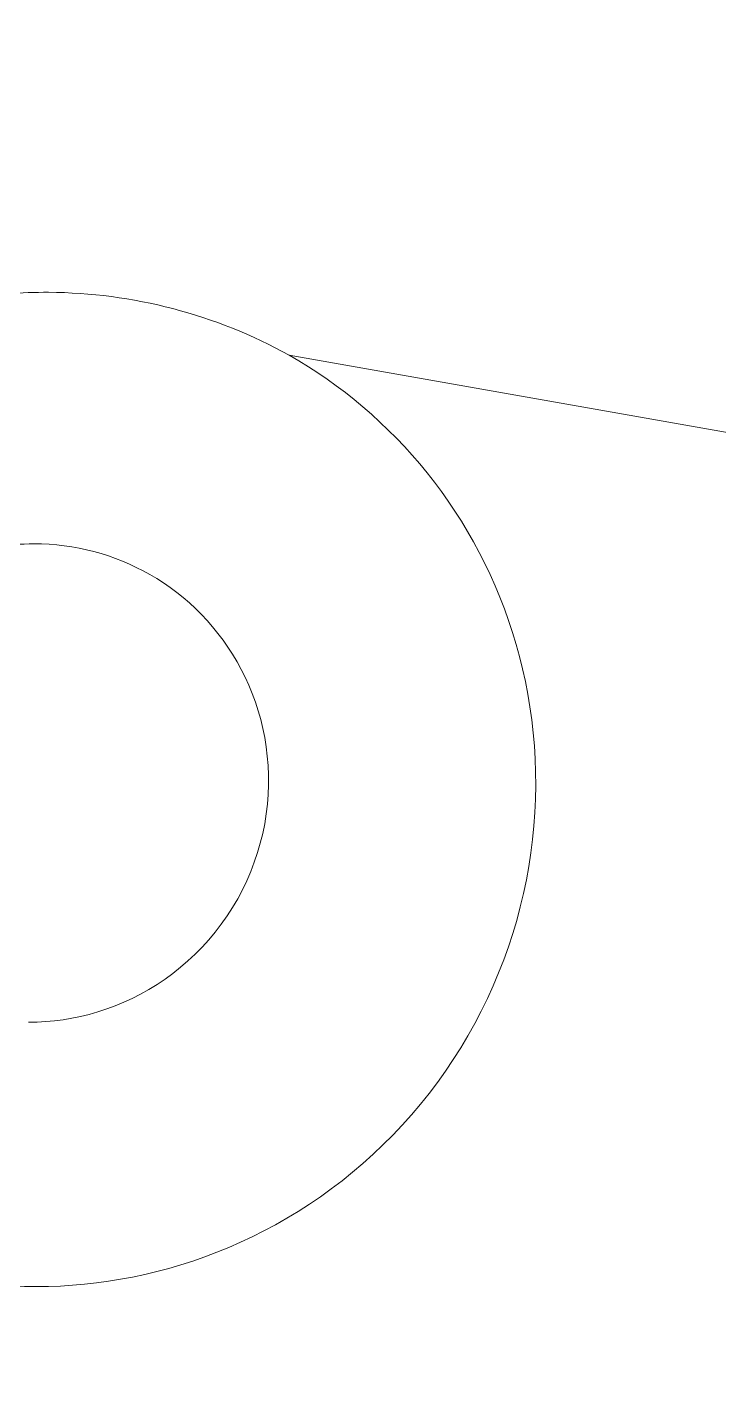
# Model space of a CAD drawing. Header units: inches. Extents: x 542787 to 543192, y 9574025 to 9574373.
# Drawn here: x 542829.97092 to 542829.98129, y 9574192.45072 to 9574192.47122 of the extents above; entities that cross this region are included whole.
import ezdxf

# ---------------------------------------------------------------- set-up
doc = ezdxf.new("R2010")
doc.units = ezdxf.units.IN
doc.header["$MEASUREMENT"] = 0
doc.layers.add('I-ARQ', color=8, linetype='Continuous')
doc.layers.add('I-ESGOTO', color=6, linetype='Continuous')

# ---------------------------------------------------------------- blocks, each defined once
blk = doc.blocks.new('*U158')
at = {"color": 2}
blk.add_wipeout([(0.020128, 0.020128), (1.455773, -1.415517), (1.415517, -1.455773), (-0.020128, -0.020128)], dxfattribs=at)

msp = doc.modelspace()

# ---------------------------------------------------------------- linework, layer by layer
at = {"layer": 'I-ARQ', "lineweight": 5}
for points, knots in [([(542829.992632, 9574192.463706), (542829.989075, 9574192.441945), (542829.969409, 9574192.426558), (542829.947431, 9574192.428342), (542829.947431, 9574192.428342), (542829.925453, 9574192.430126), (542829.908526, 9574192.448483), (542829.908526, 9574192.470534)], [0, 0, 0, 0, 0.5, 0.5, 0.5, 0.5, 1, 1, 1, 1]), ([(542829.991886, 9574192.463299), (542829.988135, 9574192.442024), (542829.968745, 9574192.427146), (542829.947225, 9574192.429029), (542829.947225, 9574192.429029), (542829.925704, 9574192.430912), (542829.909193, 9574192.44893), (542829.909193, 9574192.470534)], [0, 0, 0, 0, 0.5, 0.5, 0.5, 0.5, 1, 1, 1, 1]), ([(542829.988874, 9574192.46383), (542829.985397, 9574192.444118), (542829.967432, 9574192.430332), (542829.947491, 9574192.432077), (542829.947491, 9574192.432077), (542829.927552, 9574192.433821), (542829.912252, 9574192.450517), (542829.912252, 9574192.470534)], [0, 0, 0, 0, 0.5, 0.5, 0.5, 0.5, 1, 1, 1, 1]), ([(542829.970017, 9574192.467155), (542829.970017, 9574192.467155), (542829.969848, 9574192.467125), (542829.969848, 9574192.467125), (542829.969848, 9574192.467125), (542829.969848, 9574192.467125), (542829.96968, 9574192.46709), (542829.96968, 9574192.46709), (542829.96968, 9574192.46709), (542829.96968, 9574192.46709), (542829.969513, 9574192.467051), (542829.969513, 9574192.467051), (542829.969513, 9574192.467051), (542829.969513, 9574192.467051), (542829.969347, 9574192.46701), (542829.969347, 9574192.46701), (542829.969347, 9574192.46701), (542829.969347, 9574192.46701), (542829.969182, 9574192.466964), (542829.969182, 9574192.466964), (542829.969182, 9574192.466964), (542829.969182, 9574192.466964), (542829.969019, 9574192.466915), (542829.969019, 9574192.466915), (542829.969019, 9574192.466915), (542829.969019, 9574192.466915), (542829.968857, 9574192.466861), (542829.968857, 9574192.466861), (542829.968857, 9574192.466861), (542829.968857, 9574192.466861), (542829.968697, 9574192.466804), (542829.968697, 9574192.466804), (542829.968697, 9574192.466804), (542829.968697, 9574192.466804), (542829.968538, 9574192.466744), (542829.968538, 9574192.466744), (542829.968538, 9574192.466744), (542829.968538, 9574192.466744), (542829.968381, 9574192.466681), (542829.968381, 9574192.466681), (542829.968381, 9574192.466681), (542829.968381, 9574192.466681), (542829.968226, 9574192.466614), (542829.968226, 9574192.466614), (542829.968226, 9574192.466614), (542829.968226, 9574192.466614), (542829.968074, 9574192.466543), (542829.968074, 9574192.466543), (542829.968074, 9574192.466543), (542829.968074, 9574192.466543), (542829.967924, 9574192.466471), (542829.967924, 9574192.466471), (542829.967924, 9574192.466471), (542829.967924, 9574192.466471), (542829.967776, 9574192.466394), (542829.967776, 9574192.466394), (542829.967776, 9574192.466394), (542829.967776, 9574192.466394), (542829.96763, 9574192.466315), (542829.96763, 9574192.466315), (542829.96763, 9574192.466315), (542829.96763, 9574192.466315), (542829.967486, 9574192.466232), (542829.967486, 9574192.466232), (542829.967486, 9574192.466232), (542829.967486, 9574192.466232), (542829.967345, 9574192.466148), (542829.967345, 9574192.466148), (542829.967345, 9574192.466148), (542829.967345, 9574192.466148), (542829.967207, 9574192.46606), (542829.967207, 9574192.46606), (542829.967207, 9574192.46606), (542829.967207, 9574192.46606), (542829.967071, 9574192.46597), (542829.967071, 9574192.46597), (542829.967071, 9574192.46597), (542829.967071, 9574192.46597), (542829.966938, 9574192.465877), (542829.966938, 9574192.465877), (542829.966938, 9574192.465877), (542829.966938, 9574192.465877), (542829.966809, 9574192.465783), (542829.966809, 9574192.465783), (542829.966809, 9574192.465783), (542829.966809, 9574192.465783), (542829.966681, 9574192.465686), (542829.966681, 9574192.465686), (542829.966681, 9574192.465686), (542829.966681, 9574192.465686), (542829.966556, 9574192.465587), (542829.966556, 9574192.465587), (542829.966556, 9574192.465587), (542829.966556, 9574192.465587), (542829.966434, 9574192.465486), (542829.966434, 9574192.465486), (542829.966434, 9574192.465486), (542829.966434, 9574192.465486), (542829.966199, 9574192.465278), (542829.966199, 9574192.465278), (542829.966199, 9574192.465278), (542829.966199, 9574192.465278), (542829.965975, 9574192.465062), (542829.965975, 9574192.465062), (542829.965975, 9574192.465062), (542829.965975, 9574192.465062), (542829.965761, 9574192.46484), (542829.965761, 9574192.46484), (542829.965761, 9574192.46484), (542829.965761, 9574192.46484), (542829.96556, 9574192.464612), (542829.96556, 9574192.464612), (542829.96556, 9574192.464612), (542829.96556, 9574192.464612), (542829.965369, 9574192.464377), (542829.965369, 9574192.464377), (542829.965369, 9574192.464377), (542829.965369, 9574192.464377), (542829.965188, 9574192.464138), (542829.965188, 9574192.464138), (542829.965188, 9574192.464138), (542829.965188, 9574192.464138), (542829.965018, 9574192.463892), (542829.965018, 9574192.463892), (542829.965018, 9574192.463892), (542829.965018, 9574192.463892), (542829.964859, 9574192.463641), (542829.964859, 9574192.463641), (542829.964859, 9574192.463641), (542829.964859, 9574192.463641), (542829.96471, 9574192.463385), (542829.96471, 9574192.463385), (542829.96471, 9574192.463385), (542829.96471, 9574192.463385), (542829.964572, 9574192.463123), (542829.964572, 9574192.463123), (542829.964572, 9574192.463123), (542829.964572, 9574192.463123), (542829.964443, 9574192.462856), (542829.964443, 9574192.462856), (542829.964443, 9574192.462856), (542829.964443, 9574192.462856), (542829.964325, 9574192.462584), (542829.964325, 9574192.462584), (542829.964325, 9574192.462584), (542829.964325, 9574192.462584), (542829.964217, 9574192.462306), (542829.964217, 9574192.462306), (542829.964217, 9574192.462306), (542829.964217, 9574192.462306), (542829.964119, 9574192.462022), (542829.964119, 9574192.462022), (542829.964119, 9574192.462022), (542829.964119, 9574192.462022), (542829.964032, 9574192.461733), (542829.964032, 9574192.461733), (542829.964032, 9574192.461733), (542829.964032, 9574192.461733), (542829.963956, 9574192.461438), (542829.963956, 9574192.461438), (542829.963956, 9574192.461438), (542829.963956, 9574192.461438), (542829.963892, 9574192.461138), (542829.963892, 9574192.461138), (542829.963892, 9574192.461138), (542829.963892, 9574192.461138), (542829.963839, 9574192.460832), (542829.963839, 9574192.460832), (542829.963839, 9574192.460832), (542829.963839, 9574192.460832), (542829.963799, 9574192.46052), (542829.963799, 9574192.46052), (542829.963799, 9574192.46052), (542829.963799, 9574192.46052), (542829.963784, 9574192.460362), (542829.963784, 9574192.460362), (542829.963784, 9574192.460362), (542829.963784, 9574192.460362), (542829.963772, 9574192.460204), (542829.963772, 9574192.460204), (542829.963772, 9574192.460204), (542829.963772, 9574192.460204), (542829.963763, 9574192.460044), (542829.963763, 9574192.460044), (542829.963763, 9574192.460044), (542829.963763, 9574192.460044), (542829.963758, 9574192.459883), (542829.963758, 9574192.459883), (542829.963758, 9574192.459883), (542829.963758, 9574192.459883), (542829.963756, 9574192.459721), (542829.963756, 9574192.459721), (542829.963756, 9574192.459721), (542829.963756, 9574192.459721), (542829.963757, 9574192.459558), (542829.963757, 9574192.459558), (542829.963757, 9574192.459558), (542829.963757, 9574192.459558), (542829.963763, 9574192.459395), (542829.963763, 9574192.459395), (542829.963763, 9574192.459395), (542829.963763, 9574192.459395), (542829.96377, 9574192.459231), (542829.96377, 9574192.459231), (542829.96377, 9574192.459231), (542829.96377, 9574192.459231), (542829.963784, 9574192.459067), (542829.963784, 9574192.459067), (542829.963784, 9574192.459067), (542829.963784, 9574192.459067), (542829.963799, 9574192.458902), (542829.963799, 9574192.458902), (542829.963799, 9574192.458902), (542829.963799, 9574192.458902), (542829.963819, 9574192.458736), (542829.963819, 9574192.458736), (542829.963819, 9574192.458736), (542829.963819, 9574192.458736), (542829.963843, 9574192.45857), (542829.963843, 9574192.45857), (542829.963843, 9574192.45857), (542829.963843, 9574192.45857), (542829.963871, 9574192.458404), (542829.963871, 9574192.458404), (542829.963871, 9574192.458404), (542829.963871, 9574192.458404), (542829.963902, 9574192.458239), (542829.963902, 9574192.458239), (542829.963902, 9574192.458239), (542829.963902, 9574192.458239), (542829.963936, 9574192.458073), (542829.963936, 9574192.458073), (542829.963936, 9574192.458073), (542829.963936, 9574192.458073), (542829.963975, 9574192.457908), (542829.963975, 9574192.457908), (542829.963975, 9574192.457908), (542829.963975, 9574192.457908), (542829.964019, 9574192.457743), (542829.964019, 9574192.457743), (542829.964019, 9574192.457743), (542829.964019, 9574192.457743), (542829.964065, 9574192.45758), (542829.964065, 9574192.45758), (542829.964065, 9574192.45758), (542829.964065, 9574192.45758), (542829.964115, 9574192.457416), (542829.964115, 9574192.457416), (542829.964115, 9574192.457416), (542829.964115, 9574192.457416), (542829.96417, 9574192.457255), (542829.96417, 9574192.457255), (542829.96417, 9574192.457255), (542829.96417, 9574192.457255), (542829.964228, 9574192.457093), (542829.964228, 9574192.457093), (542829.964228, 9574192.457093), (542829.964228, 9574192.457093), (542829.96429, 9574192.456933), (542829.96429, 9574192.456933), (542829.96429, 9574192.456933), (542829.96429, 9574192.456933), (542829.964356, 9574192.456775), (542829.964356, 9574192.456775), (542829.964356, 9574192.456775), (542829.964356, 9574192.456775), (542829.964425, 9574192.456618), (542829.964425, 9574192.456618), (542829.964425, 9574192.456618), (542829.964425, 9574192.456618), (542829.964498, 9574192.456462), (542829.964498, 9574192.456462), (542829.964498, 9574192.456462), (542829.964498, 9574192.456462), (542829.964574, 9574192.456309), (542829.964574, 9574192.456309), (542829.964574, 9574192.456309), (542829.964574, 9574192.456309), (542829.964655, 9574192.456158), (542829.964655, 9574192.456158), (542829.964655, 9574192.456158), (542829.964655, 9574192.456158), (542829.964739, 9574192.456007), (542829.964739, 9574192.456007), (542829.964739, 9574192.456007), (542829.964739, 9574192.456007), (542829.964826, 9574192.455859), (542829.964826, 9574192.455859), (542829.964826, 9574192.455859), (542829.964826, 9574192.455859), (542829.964917, 9574192.455713), (542829.964917, 9574192.455713), (542829.964917, 9574192.455713), (542829.964917, 9574192.455713), (542829.96501, 9574192.45557), (542829.96501, 9574192.45557), (542829.96501, 9574192.45557), (542829.96501, 9574192.45557), (542829.965107, 9574192.455429), (542829.965107, 9574192.455429), (542829.965107, 9574192.455429), (542829.965107, 9574192.455429), (542829.965208, 9574192.455289), (542829.965208, 9574192.455289), (542829.965208, 9574192.455289), (542829.965208, 9574192.455289), (542829.965312, 9574192.455154), (542829.965312, 9574192.455154), (542829.965312, 9574192.455154), (542829.965312, 9574192.455154), (542829.965419, 9574192.455019), (542829.965419, 9574192.455019), (542829.965419, 9574192.455019), (542829.965419, 9574192.455019), (542829.965528, 9574192.454888), (542829.965528, 9574192.454888), (542829.965528, 9574192.454888), (542829.965528, 9574192.454888), (542829.965641, 9574192.45476), (542829.965641, 9574192.45476), (542829.965641, 9574192.45476), (542829.965641, 9574192.45476), (542829.965757, 9574192.454633), (542829.965757, 9574192.454633), (542829.965757, 9574192.454633), (542829.965757, 9574192.454633), (542829.965876, 9574192.45451), (542829.965876, 9574192.45451), (542829.965876, 9574192.45451), (542829.965876, 9574192.45451), (542829.965997, 9574192.45439), (542829.965997, 9574192.45439), (542829.965997, 9574192.45439), (542829.965997, 9574192.45439), (542829.966121, 9574192.454272), (542829.966121, 9574192.454272), (542829.966121, 9574192.454272), (542829.966121, 9574192.454272), (542829.966249, 9574192.454158), (542829.966249, 9574192.454158), (542829.966249, 9574192.454158), (542829.966249, 9574192.454158), (542829.966378, 9574192.454046), (542829.966378, 9574192.454046), (542829.966378, 9574192.454046), (542829.966378, 9574192.454046), (542829.96651, 9574192.453937), (542829.96651, 9574192.453937), (542829.96651, 9574192.453937), (542829.96651, 9574192.453937), (542829.966645, 9574192.453833), (542829.966645, 9574192.453833), (542829.966645, 9574192.453833), (542829.966645, 9574192.453833), (542829.966783, 9574192.45373), (542829.966783, 9574192.45373), (542829.966783, 9574192.45373), (542829.966783, 9574192.45373), (542829.966923, 9574192.453631), (542829.966923, 9574192.453631), (542829.966923, 9574192.453631), (542829.966923, 9574192.453631), (542829.967065, 9574192.453536), (542829.967065, 9574192.453536), (542829.967065, 9574192.453536), (542829.967065, 9574192.453536), (542829.967209, 9574192.453443), (542829.967209, 9574192.453443), (542829.967209, 9574192.453443), (542829.967209, 9574192.453443), (542829.967356, 9574192.453354), (542829.967356, 9574192.453354), (542829.967356, 9574192.453354), (542829.967356, 9574192.453354), (542829.967506, 9574192.453268), (542829.967506, 9574192.453268), (542829.967506, 9574192.453268), (542829.967506, 9574192.453268), (542829.967658, 9574192.453186), (542829.967658, 9574192.453186), (542829.967658, 9574192.453186), (542829.967658, 9574192.453186), (542829.967811, 9574192.453107), (542829.967811, 9574192.453107), (542829.967811, 9574192.453107), (542829.967811, 9574192.453107), (542829.967966, 9574192.453031), (542829.967966, 9574192.453031), (542829.967966, 9574192.453031), (542829.967966, 9574192.453031), (542829.968124, 9574192.45296), (542829.968124, 9574192.45296), (542829.968124, 9574192.45296), (542829.968124, 9574192.45296), (542829.968283, 9574192.452892), (542829.968283, 9574192.452892), (542829.968283, 9574192.452892), (542829.968283, 9574192.452892), (542829.968446, 9574192.452828), (542829.968446, 9574192.452828), (542829.968446, 9574192.452828), (542829.968446, 9574192.452828), (542829.968608, 9574192.452768), (542829.968608, 9574192.452768), (542829.968608, 9574192.452768), (542829.968608, 9574192.452768), (542829.968774, 9574192.452711), (542829.968774, 9574192.452711), (542829.968774, 9574192.452711), (542829.968774, 9574192.452711), (542829.968941, 9574192.452658), (542829.968941, 9574192.452658), (542829.968941, 9574192.452658), (542829.968941, 9574192.452658), (542829.96911, 9574192.452609), (542829.96911, 9574192.452609), (542829.96911, 9574192.452609), (542829.96911, 9574192.452609), (542829.96928, 9574192.452564), (542829.96928, 9574192.452564), (542829.96928, 9574192.452564), (542829.96928, 9574192.452564), (542829.969452, 9574192.452523), (542829.969452, 9574192.452523), (542829.969452, 9574192.452523), (542829.969452, 9574192.452523), (542829.969625, 9574192.452486), (542829.969625, 9574192.452486), (542829.969625, 9574192.452486), (542829.969625, 9574192.452486), (542829.969801, 9574192.452453), (542829.969801, 9574192.452453), (542829.969801, 9574192.452453), (542829.969801, 9574192.452453), (542829.969977, 9574192.452424), (542829.969977, 9574192.452424), (542829.969977, 9574192.452424), (542829.969977, 9574192.452424), (542829.970155, 9574192.452399), (542829.970155, 9574192.452399), (542829.970155, 9574192.452399), (542829.970155, 9574192.452399), (542829.970333, 9574192.452379), (542829.970333, 9574192.452379), (542829.970333, 9574192.452379), (542829.970333, 9574192.452379), (542829.970513, 9574192.452364), (542829.970513, 9574192.452364), (542829.970513, 9574192.452364), (542829.970513, 9574192.452364), (542829.970695, 9574192.452353), (542829.970695, 9574192.452353), (542829.970695, 9574192.452353), (542829.970695, 9574192.452353), (542829.970877, 9574192.452346), (542829.970877, 9574192.452346), (542829.970877, 9574192.452346), (542829.970877, 9574192.452346), (542829.97106, 9574192.452344), (542829.97106, 9574192.452344)], [0, 0, 0, 0, 0.008696, 0.008696, 0.008696, 0.008696, 0.017391, 0.017391, 0.017391, 0.017391, 0.026087, 0.026087, 0.026087, 0.026087, 0.034783, 0.034783, 0.034783, 0.034783, 0.043478, 0.043478, 0.043478, 0.043478, 0.052174, 0.052174, 0.052174, 0.052174, 0.06087, 0.06087, 0.06087, 0.06087, 0.069565, 0.069565, 0.069565, 0.069565, 0.078261, 0.078261, 0.078261, 0.078261, 0.086957, 0.086957, 0.086957, 0.086957, 0.095652, 0.095652, 0.095652, 0.095652, 0.104348, 0.104348, 0.104348, 0.104348, 0.113043, 0.113043, 0.113043, 0.113043, 0.121739, 0.121739, 0.121739, 0.121739, 0.130435, 0.130435, 0.130435, 0.130435, 0.13913, 0.13913, 0.13913, 0.13913, 0.147826, 0.147826, 0.147826, 0.147826, 0.156522, 0.156522, 0.156522, 0.156522, 0.165217, 0.165217, 0.165217, 0.165217, 0.173913, 0.173913, 0.173913, 0.173913, 0.182609, 0.182609, 0.182609, 0.182609, 0.191304, 0.191304, 0.191304, 0.191304, 0.2, 0.2, 0.2, 0.2, 0.208696, 0.208696, 0.208696, 0.208696, 0.217391, 0.217391, 0.217391, 0.217391, 0.226087, 0.226087, 0.226087, 0.226087, 0.234783, 0.234783, 0.234783, 0.234783, 0.243478, 0.243478, 0.243478, 0.243478, 0.252174, 0.252174, 0.252174, 0.252174, 0.26087, 0.26087, 0.26087, 0.26087, 0.269565, 0.269565, 0.269565, 0.269565, 0.278261, 0.278261, 0.278261, 0.278261, 0.286957, 0.286957, 0.286957, 0.286957, 0.295652, 0.295652, 0.295652, 0.295652, 0.304348, 0.304348, 0.304348, 0.304348, 0.313043, 0.313043, 0.313043, 0.313043, 0.321739, 0.321739, 0.321739, 0.321739, 0.330435, 0.330435, 0.330435, 0.330435, 0.33913, 0.33913, 0.33913, 0.33913, 0.347826, 0.347826, 0.347826, 0.347826, 0.356522, 0.356522, 0.356522, 0.356522, 0.365217, 0.365217, 0.365217, 0.365217, 0.373913, 0.373913, 0.373913, 0.373913, 0.382609, 0.382609, 0.382609, 0.382609, 0.391304, 0.391304, 0.391304, 0.391304, 0.4, 0.4, 0.4, 0.4, 0.408696, 0.408696, 0.408696, 0.408696, 0.417391, 0.417391, 0.417391, 0.417391, 0.426087, 0.426087, 0.426087, 0.426087, 0.434783, 0.434783, 0.434783, 0.434783, 0.443478, 0.443478, 0.443478, 0.443478, 0.452174, 0.452174, 0.452174, 0.452174, 0.46087, 0.46087, 0.46087, 0.46087, 0.469565, 0.469565, 0.469565, 0.469565, 0.478261, 0.478261, 0.478261, 0.478261, 0.486957, 0.486957, 0.486957, 0.486957, 0.495652, 0.495652, 0.495652, 0.495652, 0.504348, 0.504348, 0.504348, 0.504348, 0.513043, 0.513043, 0.513043, 0.513043, 0.521739, 0.521739, 0.521739, 0.521739, 0.530435, 0.530435, 0.530435, 0.530435, 0.53913, 0.53913, 0.53913, 0.53913, 0.547826, 0.547826, 0.547826, 0.547826, 0.556522, 0.556522, 0.556522, 0.556522, 0.565217, 0.565217, 0.565217, 0.565217, 0.573913, 0.573913, 0.573913, 0.573913, 0.582609, 0.582609, 0.582609, 0.582609, 0.591304, 0.591304, 0.591304, 0.591304, 0.6, 0.6, 0.6, 0.6, 0.608696, 0.608696, 0.608696, 0.608696, 0.617391, 0.617391, 0.617391, 0.617391, 0.626087, 0.626087, 0.626087, 0.626087, 0.634783, 0.634783, 0.634783, 0.634783, 0.643478, 0.643478, 0.643478, 0.643478, 0.652174, 0.652174, 0.652174, 0.652174, 0.66087, 0.66087, 0.66087, 0.66087, 0.669565, 0.669565, 0.669565, 0.669565, 0.678261, 0.678261, 0.678261, 0.678261, 0.686957, 0.686957, 0.686957, 0.686957, 0.695652, 0.695652, 0.695652, 0.695652, 0.704348, 0.704348, 0.704348, 0.704348, 0.713043, 0.713043, 0.713043, 0.713043, 0.721739, 0.721739, 0.721739, 0.721739, 0.730435, 0.730435, 0.730435, 0.730435, 0.73913, 0.73913, 0.73913, 0.73913, 0.747826, 0.747826, 0.747826, 0.747826, 0.756522, 0.756522, 0.756522, 0.756522, 0.765217, 0.765217, 0.765217, 0.765217, 0.773913, 0.773913, 0.773913, 0.773913, 0.782609, 0.782609, 0.782609, 0.782609, 0.791304, 0.791304, 0.791304, 0.791304, 0.8, 0.8, 0.8, 0.8, 0.808696, 0.808696, 0.808696, 0.808696, 0.817391, 0.817391, 0.817391, 0.817391, 0.826087, 0.826087, 0.826087, 0.826087, 0.834783, 0.834783, 0.834783, 0.834783, 0.843478, 0.843478, 0.843478, 0.843478, 0.852174, 0.852174, 0.852174, 0.852174, 0.86087, 0.86087, 0.86087, 0.86087, 0.869565, 0.869565, 0.869565, 0.869565, 0.878261, 0.878261, 0.878261, 0.878261, 0.886957, 0.886957, 0.886957, 0.886957, 0.895652, 0.895652, 0.895652, 0.895652, 0.904348, 0.904348, 0.904348, 0.904348, 0.913043, 0.913043, 0.913043, 0.913043, 0.921739, 0.921739, 0.921739, 0.921739, 0.930435, 0.930435, 0.930435, 0.930435, 0.93913, 0.93913, 0.93913, 0.93913, 0.947826, 0.947826, 0.947826, 0.947826, 0.956522, 0.956522, 0.956522, 0.956522, 0.965217, 0.965217, 0.965217, 0.965217, 0.973913, 0.973913, 0.973913, 0.973913, 0.982609, 0.982609, 0.982609, 0.982609, 0.991304, 0.991304, 0.991304, 0.991304, 1, 1, 1, 1]), ([(542829.97106, 9574192.452344), (542829.97106, 9574192.452344), (542829.971239, 9574192.452346), (542829.971239, 9574192.452346), (542829.971239, 9574192.452346), (542829.971239, 9574192.452346), (542829.971417, 9574192.452351), (542829.971417, 9574192.452351), (542829.971417, 9574192.452351), (542829.971417, 9574192.452351), (542829.971597, 9574192.452363), (542829.971597, 9574192.452363), (542829.971597, 9574192.452363), (542829.971597, 9574192.452363), (542829.971778, 9574192.452378), (542829.971778, 9574192.452378), (542829.971778, 9574192.452378), (542829.971778, 9574192.452378), (542829.971958, 9574192.452398), (542829.971958, 9574192.452398), (542829.971958, 9574192.452398), (542829.971958, 9574192.452398), (542829.972139, 9574192.452423), (542829.972139, 9574192.452423), (542829.972139, 9574192.452423), (542829.972139, 9574192.452423), (542829.972321, 9574192.452452), (542829.972321, 9574192.452452), (542829.972321, 9574192.452452), (542829.972321, 9574192.452452), (542829.972501, 9574192.452485), (542829.972501, 9574192.452485), (542829.972501, 9574192.452485), (542829.972501, 9574192.452485), (542829.972682, 9574192.452524), (542829.972682, 9574192.452524), (542829.972682, 9574192.452524), (542829.972682, 9574192.452524), (542829.972864, 9574192.452567), (542829.972864, 9574192.452567), (542829.972864, 9574192.452567), (542829.972864, 9574192.452567), (542829.973045, 9574192.452615), (542829.973045, 9574192.452615), (542829.973045, 9574192.452615), (542829.973045, 9574192.452615), (542829.973226, 9574192.452668), (542829.973226, 9574192.452668), (542829.973226, 9574192.452668), (542829.973226, 9574192.452668), (542829.973406, 9574192.452725), (542829.973406, 9574192.452725), (542829.973406, 9574192.452725), (542829.973406, 9574192.452725), (542829.973585, 9574192.452789), (542829.973585, 9574192.452789), (542829.973585, 9574192.452789), (542829.973585, 9574192.452789), (542829.973764, 9574192.452857), (542829.973764, 9574192.452857), (542829.973764, 9574192.452857), (542829.973764, 9574192.452857), (542829.973942, 9574192.452929), (542829.973942, 9574192.452929), (542829.973942, 9574192.452929), (542829.973942, 9574192.452929), (542829.974119, 9574192.453007), (542829.974119, 9574192.453007), (542829.974119, 9574192.453007), (542829.974119, 9574192.453007), (542829.974295, 9574192.453089), (542829.974295, 9574192.453089), (542829.974295, 9574192.453089), (542829.974295, 9574192.453089), (542829.97447, 9574192.453177), (542829.97447, 9574192.453177), (542829.97447, 9574192.453177), (542829.97447, 9574192.453177), (542829.974643, 9574192.45327), (542829.974643, 9574192.45327), (542829.974643, 9574192.45327), (542829.974643, 9574192.45327), (542829.974815, 9574192.453366), (542829.974815, 9574192.453366), (542829.974815, 9574192.453366), (542829.974815, 9574192.453366), (542829.974984, 9574192.453469), (542829.974984, 9574192.453469), (542829.974984, 9574192.453469), (542829.974984, 9574192.453469), (542829.975152, 9574192.453577), (542829.975152, 9574192.453577), (542829.975152, 9574192.453577), (542829.975152, 9574192.453577), (542829.975318, 9574192.453689), (542829.975318, 9574192.453689), (542829.975318, 9574192.453689), (542829.975318, 9574192.453689), (542829.975481, 9574192.453807), (542829.975481, 9574192.453807), (542829.975481, 9574192.453807), (542829.975481, 9574192.453807), (542829.975642, 9574192.45393), (542829.975642, 9574192.45393), (542829.975642, 9574192.45393), (542829.975642, 9574192.45393), (542829.9758, 9574192.454056), (542829.9758, 9574192.454056), (542829.9758, 9574192.454056), (542829.9758, 9574192.454056), (542829.975955, 9574192.454189), (542829.975955, 9574192.454189), (542829.975955, 9574192.454189), (542829.975955, 9574192.454189), (542829.976108, 9574192.454326), (542829.976108, 9574192.454326), (542829.976108, 9574192.454326), (542829.976108, 9574192.454326), (542829.976256, 9574192.454466), (542829.976256, 9574192.454466), (542829.976256, 9574192.454466), (542829.976256, 9574192.454466), (542829.976402, 9574192.454612), (542829.976402, 9574192.454612), (542829.976402, 9574192.454612), (542829.976402, 9574192.454612), (542829.976544, 9574192.454762), (542829.976544, 9574192.454762), (542829.976544, 9574192.454762), (542829.976544, 9574192.454762), (542829.976682, 9574192.454917), (542829.976682, 9574192.454917), (542829.976682, 9574192.454917), (542829.976682, 9574192.454917), (542829.976817, 9574192.455075), (542829.976817, 9574192.455075), (542829.976817, 9574192.455075), (542829.976817, 9574192.455075), (542829.976947, 9574192.455237), (542829.976947, 9574192.455237), (542829.976947, 9574192.455237), (542829.976947, 9574192.455237), (542829.977073, 9574192.455403), (542829.977073, 9574192.455403), (542829.977073, 9574192.455403), (542829.977073, 9574192.455403), (542829.977194, 9574192.455573), (542829.977194, 9574192.455573), (542829.977194, 9574192.455573), (542829.977194, 9574192.455573), (542829.977311, 9574192.455746), (542829.977311, 9574192.455746), (542829.977311, 9574192.455746), (542829.977311, 9574192.455746), (542829.977423, 9574192.455923), (542829.977423, 9574192.455923), (542829.977423, 9574192.455923), (542829.977423, 9574192.455923), (542829.97753, 9574192.456103), (542829.97753, 9574192.456103), (542829.97753, 9574192.456103), (542829.97753, 9574192.456103), (542829.977633, 9574192.456285), (542829.977633, 9574192.456285), (542829.977633, 9574192.456285), (542829.977633, 9574192.456285), (542829.97773, 9574192.456471), (542829.97773, 9574192.456471), (542829.97773, 9574192.456471), (542829.97773, 9574192.456471), (542829.977823, 9574192.456659), (542829.977823, 9574192.456659), (542829.977823, 9574192.456659), (542829.977823, 9574192.456659), (542829.97791, 9574192.456851), (542829.97791, 9574192.456851), (542829.97791, 9574192.456851), (542829.97791, 9574192.456851), (542829.977991, 9574192.457043), (542829.977991, 9574192.457043), (542829.977991, 9574192.457043), (542829.977991, 9574192.457043), (542829.978067, 9574192.457239), (542829.978067, 9574192.457239), (542829.978067, 9574192.457239), (542829.978067, 9574192.457239), (542829.978138, 9574192.457435), (542829.978138, 9574192.457435), (542829.978138, 9574192.457435), (542829.978138, 9574192.457435), (542829.978202, 9574192.457633), (542829.978202, 9574192.457633), (542829.978202, 9574192.457633), (542829.978202, 9574192.457633), (542829.978262, 9574192.457832), (542829.978262, 9574192.457832), (542829.978262, 9574192.457832), (542829.978262, 9574192.457832), (542829.978316, 9574192.458034), (542829.978316, 9574192.458034), (542829.978316, 9574192.458034), (542829.978316, 9574192.458034), (542829.978364, 9574192.458235), (542829.978364, 9574192.458235), (542829.978364, 9574192.458235), (542829.978364, 9574192.458235), (542829.978407, 9574192.458437), (542829.978407, 9574192.458437), (542829.978407, 9574192.458437), (542829.978407, 9574192.458437), (542829.978444, 9574192.458639), (542829.978444, 9574192.458639), (542829.978444, 9574192.458639), (542829.978444, 9574192.458639), (542829.978475, 9574192.458842), (542829.978475, 9574192.458842), (542829.978475, 9574192.458842), (542829.978475, 9574192.458842), (542829.978501, 9574192.459044), (542829.978501, 9574192.459044), (542829.978501, 9574192.459044), (542829.978501, 9574192.459044), (542829.978521, 9574192.459247), (542829.978521, 9574192.459247), (542829.978521, 9574192.459247), (542829.978521, 9574192.459247), (542829.978535, 9574192.459449), (542829.978535, 9574192.459449), (542829.978535, 9574192.459449), (542829.978535, 9574192.459449), (542829.978544, 9574192.459651), (542829.978544, 9574192.459651), (542829.978544, 9574192.459651), (542829.978544, 9574192.459651), (542829.978548, 9574192.459851), (542829.978548, 9574192.459851), (542829.978548, 9574192.459851), (542829.978548, 9574192.459851), (542829.978546, 9574192.460051), (542829.978546, 9574192.460051), (542829.978546, 9574192.460051), (542829.978546, 9574192.460051), (542829.97854, 9574192.460251), (542829.97854, 9574192.460251), (542829.97854, 9574192.460251), (542829.97854, 9574192.460251), (542829.978527, 9574192.460449), (542829.978527, 9574192.460449), (542829.978527, 9574192.460449), (542829.978527, 9574192.460449), (542829.978509, 9574192.460645), (542829.978509, 9574192.460645), (542829.978509, 9574192.460645), (542829.978509, 9574192.460645), (542829.978487, 9574192.460839), (542829.978487, 9574192.460839), (542829.978487, 9574192.460839), (542829.978487, 9574192.460839), (542829.978461, 9574192.461032), (542829.978461, 9574192.461032), (542829.978461, 9574192.461032), (542829.978461, 9574192.461032), (542829.978428, 9574192.461224), (542829.978428, 9574192.461224), (542829.978428, 9574192.461224), (542829.978428, 9574192.461224), (542829.978392, 9574192.461413), (542829.978392, 9574192.461413), (542829.978392, 9574192.461413), (542829.978392, 9574192.461413), (542829.97835, 9574192.461601), (542829.97835, 9574192.461601), (542829.97835, 9574192.461601), (542829.97835, 9574192.461601), (542829.978304, 9574192.461785), (542829.978304, 9574192.461785), (542829.978304, 9574192.461785), (542829.978304, 9574192.461785), (542829.978254, 9574192.461969), (542829.978254, 9574192.461969), (542829.978254, 9574192.461969), (542829.978254, 9574192.461969), (542829.978199, 9574192.462149), (542829.978199, 9574192.462149), (542829.978199, 9574192.462149), (542829.978199, 9574192.462149), (542829.97814, 9574192.462328), (542829.97814, 9574192.462328), (542829.97814, 9574192.462328), (542829.97814, 9574192.462328), (542829.978077, 9574192.462504), (542829.978077, 9574192.462504), (542829.978077, 9574192.462504), (542829.978077, 9574192.462504), (542829.978009, 9574192.462678), (542829.978009, 9574192.462678), (542829.978009, 9574192.462678), (542829.978009, 9574192.462678), (542829.977937, 9574192.462848), (542829.977937, 9574192.462848), (542829.977937, 9574192.462848), (542829.977937, 9574192.462848), (542829.977862, 9574192.463017), (542829.977862, 9574192.463017), (542829.977862, 9574192.463017), (542829.977862, 9574192.463017), (542829.977784, 9574192.463182), (542829.977784, 9574192.463182), (542829.977784, 9574192.463182), (542829.977784, 9574192.463182), (542829.9777, 9574192.463346), (542829.9777, 9574192.463346), (542829.9777, 9574192.463346), (542829.9777, 9574192.463346), (542829.977615, 9574192.463505), (542829.977615, 9574192.463505), (542829.977615, 9574192.463505), (542829.977615, 9574192.463505), (542829.977525, 9574192.463662), (542829.977525, 9574192.463662), (542829.977525, 9574192.463662), (542829.977525, 9574192.463662), (542829.977432, 9574192.463815), (542829.977432, 9574192.463815), (542829.977432, 9574192.463815), (542829.977432, 9574192.463815), (542829.977335, 9574192.463967), (542829.977335, 9574192.463967), (542829.977335, 9574192.463967), (542829.977335, 9574192.463967), (542829.977236, 9574192.464113), (542829.977236, 9574192.464113), (542829.977236, 9574192.464113), (542829.977236, 9574192.464113), (542829.977133, 9574192.464259), (542829.977133, 9574192.464259), (542829.977133, 9574192.464259), (542829.977133, 9574192.464259), (542829.977028, 9574192.464399), (542829.977028, 9574192.464399), (542829.977028, 9574192.464399), (542829.977028, 9574192.464399), (542829.976919, 9574192.464539), (542829.976919, 9574192.464539), (542829.976919, 9574192.464539), (542829.976919, 9574192.464539), (542829.976808, 9574192.464673), (542829.976808, 9574192.464673), (542829.976808, 9574192.464673), (542829.976808, 9574192.464673), (542829.976693, 9574192.464806), (542829.976693, 9574192.464806), (542829.976693, 9574192.464806), (542829.976693, 9574192.464806), (542829.976578, 9574192.464935), (542829.976578, 9574192.464935), (542829.976578, 9574192.464935), (542829.976578, 9574192.464935), (542829.976457, 9574192.465059), (542829.976457, 9574192.465059), (542829.976457, 9574192.465059), (542829.976457, 9574192.465059), (542829.976336, 9574192.465182), (542829.976336, 9574192.465182), (542829.976336, 9574192.465182), (542829.976336, 9574192.465182), (542829.976211, 9574192.465301), (542829.976211, 9574192.465301), (542829.976211, 9574192.465301), (542829.976211, 9574192.465301), (542829.976085, 9574192.465417), (542829.976085, 9574192.465417), (542829.976085, 9574192.465417), (542829.976085, 9574192.465417), (542829.975955, 9574192.465528), (542829.975955, 9574192.465528), (542829.975955, 9574192.465528), (542829.975955, 9574192.465528), (542829.975825, 9574192.465637), (542829.975825, 9574192.465637), (542829.975825, 9574192.465637), (542829.975825, 9574192.465637), (542829.975692, 9574192.465743), (542829.975692, 9574192.465743), (542829.975692, 9574192.465743), (542829.975692, 9574192.465743), (542829.975556, 9574192.465844), (542829.975556, 9574192.465844), (542829.975556, 9574192.465844), (542829.975556, 9574192.465844), (542829.975419, 9574192.465943), (542829.975419, 9574192.465943), (542829.975419, 9574192.465943), (542829.975419, 9574192.465943), (542829.97528, 9574192.466038), (542829.97528, 9574192.466038), (542829.97528, 9574192.466038), (542829.97528, 9574192.466038), (542829.975139, 9574192.46613), (542829.975139, 9574192.46613), (542829.975139, 9574192.46613), (542829.975139, 9574192.46613), (542829.974995, 9574192.466218), (542829.974995, 9574192.466218), (542829.974995, 9574192.466218), (542829.974995, 9574192.466218), (542829.97485, 9574192.466303), (542829.97485, 9574192.466303)], [0, 0, 0, 0, 0.009804, 0.009804, 0.009804, 0.009804, 0.019608, 0.019608, 0.019608, 0.019608, 0.029412, 0.029412, 0.029412, 0.029412, 0.039216, 0.039216, 0.039216, 0.039216, 0.04902, 0.04902, 0.04902, 0.04902, 0.058824, 0.058824, 0.058824, 0.058824, 0.068627, 0.068627, 0.068627, 0.068627, 0.078431, 0.078431, 0.078431, 0.078431, 0.088235, 0.088235, 0.088235, 0.088235, 0.098039, 0.098039, 0.098039, 0.098039, 0.107843, 0.107843, 0.107843, 0.107843, 0.117647, 0.117647, 0.117647, 0.117647, 0.127451, 0.127451, 0.127451, 0.127451, 0.137255, 0.137255, 0.137255, 0.137255, 0.147059, 0.147059, 0.147059, 0.147059, 0.156863, 0.156863, 0.156863, 0.156863, 0.166667, 0.166667, 0.166667, 0.166667, 0.176471, 0.176471, 0.176471, 0.176471, 0.186275, 0.186275, 0.186275, 0.186275, 0.196078, 0.196078, 0.196078, 0.196078, 0.205882, 0.205882, 0.205882, 0.205882, 0.215686, 0.215686, 0.215686, 0.215686, 0.22549, 0.22549, 0.22549, 0.22549, 0.235294, 0.235294, 0.235294, 0.235294, 0.245098, 0.245098, 0.245098, 0.245098, 0.254902, 0.254902, 0.254902, 0.254902, 0.264706, 0.264706, 0.264706, 0.264706, 0.27451, 0.27451, 0.27451, 0.27451, 0.284314, 0.284314, 0.284314, 0.284314, 0.294118, 0.294118, 0.294118, 0.294118, 0.303922, 0.303922, 0.303922, 0.303922, 0.313725, 0.313725, 0.313725, 0.313725, 0.323529, 0.323529, 0.323529, 0.323529, 0.333333, 0.333333, 0.333333, 0.333333, 0.343137, 0.343137, 0.343137, 0.343137, 0.352941, 0.352941, 0.352941, 0.352941, 0.362745, 0.362745, 0.362745, 0.362745, 0.372549, 0.372549, 0.372549, 0.372549, 0.382353, 0.382353, 0.382353, 0.382353, 0.392157, 0.392157, 0.392157, 0.392157, 0.401961, 0.401961, 0.401961, 0.401961, 0.411765, 0.411765, 0.411765, 0.411765, 0.421569, 0.421569, 0.421569, 0.421569, 0.431373, 0.431373, 0.431373, 0.431373, 0.441176, 0.441176, 0.441176, 0.441176, 0.45098, 0.45098, 0.45098, 0.45098, 0.460784, 0.460784, 0.460784, 0.460784, 0.470588, 0.470588, 0.470588, 0.470588, 0.480392, 0.480392, 0.480392, 0.480392, 0.490196, 0.490196, 0.490196, 0.490196, 0.5, 0.5, 0.5, 0.5, 0.509804, 0.509804, 0.509804, 0.509804, 0.519608, 0.519608, 0.519608, 0.519608, 0.529412, 0.529412, 0.529412, 0.529412, 0.539216, 0.539216, 0.539216, 0.539216, 0.54902, 0.54902, 0.54902, 0.54902, 0.558824, 0.558824, 0.558824, 0.558824, 0.568627, 0.568627, 0.568627, 0.568627, 0.578431, 0.578431, 0.578431, 0.578431, 0.588235, 0.588235, 0.588235, 0.588235, 0.598039, 0.598039, 0.598039, 0.598039, 0.607843, 0.607843, 0.607843, 0.607843, 0.617647, 0.617647, 0.617647, 0.617647, 0.627451, 0.627451, 0.627451, 0.627451, 0.637255, 0.637255, 0.637255, 0.637255, 0.647059, 0.647059, 0.647059, 0.647059, 0.656863, 0.656863, 0.656863, 0.656863, 0.666667, 0.666667, 0.666667, 0.666667, 0.676471, 0.676471, 0.676471, 0.676471, 0.686275, 0.686275, 0.686275, 0.686275, 0.696078, 0.696078, 0.696078, 0.696078, 0.705882, 0.705882, 0.705882, 0.705882, 0.715686, 0.715686, 0.715686, 0.715686, 0.72549, 0.72549, 0.72549, 0.72549, 0.735294, 0.735294, 0.735294, 0.735294, 0.745098, 0.745098, 0.745098, 0.745098, 0.754902, 0.754902, 0.754902, 0.754902, 0.764706, 0.764706, 0.764706, 0.764706, 0.77451, 0.77451, 0.77451, 0.77451, 0.784314, 0.784314, 0.784314, 0.784314, 0.794118, 0.794118, 0.794118, 0.794118, 0.803922, 0.803922, 0.803922, 0.803922, 0.813725, 0.813725, 0.813725, 0.813725, 0.823529, 0.823529, 0.823529, 0.823529, 0.833333, 0.833333, 0.833333, 0.833333, 0.843137, 0.843137, 0.843137, 0.843137, 0.852941, 0.852941, 0.852941, 0.852941, 0.862745, 0.862745, 0.862745, 0.862745, 0.872549, 0.872549, 0.872549, 0.872549, 0.882353, 0.882353, 0.882353, 0.882353, 0.892157, 0.892157, 0.892157, 0.892157, 0.901961, 0.901961, 0.901961, 0.901961, 0.911765, 0.911765, 0.911765, 0.911765, 0.921569, 0.921569, 0.921569, 0.921569, 0.931373, 0.931373, 0.931373, 0.931373, 0.941176, 0.941176, 0.941176, 0.941176, 0.95098, 0.95098, 0.95098, 0.95098, 0.960784, 0.960784, 0.960784, 0.960784, 0.970588, 0.970588, 0.970588, 0.970588, 0.980392, 0.980392, 0.980392, 0.980392, 0.990196, 0.990196, 0.990196, 0.990196, 1, 1, 1, 1]), ([(542829.995587, 9574192.463223), (542829.992111, 9574192.441958), (542829.974146, 9574192.42608), (542829.952615, 9574192.425244), (542829.952615, 9574192.425244), (542829.931085, 9574192.424407), (542829.911942, 9574192.438844), (542829.906827, 9574192.459775)], [0, 0, 0, 0, 0.5, 0.5, 0.5, 0.5, 1, 1, 1, 1]), ([(542829.996752, 9574192.463033), (542829.996752, 9574192.463033), (542829.995219, 9574192.45672), (542829.995219, 9574192.45672), (542829.995219, 9574192.45672), (542829.995219, 9574192.45672), (542829.992811, 9574192.450683), (542829.992811, 9574192.450683), (542829.992811, 9574192.450683), (542829.992811, 9574192.450683), (542829.989576, 9574192.445044), (542829.989576, 9574192.445044), (542829.989576, 9574192.445044), (542829.989576, 9574192.445044), (542829.985578, 9574192.439915), (542829.985578, 9574192.439915), (542829.985578, 9574192.439915), (542829.985578, 9574192.439915), (542829.980898, 9574192.435396), (542829.980898, 9574192.435396), (542829.980898, 9574192.435396), (542829.980898, 9574192.435396), (542829.975626, 9574192.431576), (542829.975626, 9574192.431576), (542829.975626, 9574192.431576), (542829.975626, 9574192.431576), (542829.969869, 9574192.428534), (542829.969869, 9574192.428534), (542829.969869, 9574192.428534), (542829.969869, 9574192.428534), (542829.963739, 9574192.426327), (542829.963739, 9574192.426327), (542829.963739, 9574192.426327), (542829.963739, 9574192.426327), (542829.957359, 9574192.425001), (542829.957359, 9574192.425001), (542829.957359, 9574192.425001), (542829.957359, 9574192.425001), (542829.950856, 9574192.424581), (542829.950856, 9574192.424581)], [0, 0, 0, 0, 0.1, 0.1, 0.1, 0.1, 0.2, 0.2, 0.2, 0.2, 0.3, 0.3, 0.3, 0.3, 0.4, 0.4, 0.4, 0.4, 0.5, 0.5, 0.5, 0.5, 0.6, 0.6, 0.6, 0.6, 0.7, 0.7, 0.7, 0.7, 0.8, 0.8, 0.8, 0.8, 0.9, 0.9, 0.9, 0.9, 1, 1, 1, 1]), ([(542829.970939, 9574192.456306), (542829.970939, 9574192.456306), (542829.971068, 9574192.456308), (542829.971068, 9574192.456308), (542829.971068, 9574192.456308), (542829.971068, 9574192.456308), (542829.971197, 9574192.456314), (542829.971197, 9574192.456314), (542829.971197, 9574192.456314), (542829.971197, 9574192.456314), (542829.971328, 9574192.456327), (542829.971328, 9574192.456327), (542829.971328, 9574192.456327), (542829.971328, 9574192.456327), (542829.971457, 9574192.456343), (542829.971457, 9574192.456343), (542829.971457, 9574192.456343), (542829.971457, 9574192.456343), (542829.971588, 9574192.456365), (542829.971588, 9574192.456365), (542829.971588, 9574192.456365), (542829.971588, 9574192.456365), (542829.97172, 9574192.456391), (542829.97172, 9574192.456391), (542829.97172, 9574192.456391), (542829.97172, 9574192.456391), (542829.97185, 9574192.456423), (542829.97185, 9574192.456423), (542829.97185, 9574192.456423), (542829.97185, 9574192.456423), (542829.97198, 9574192.456461), (542829.97198, 9574192.456461), (542829.97198, 9574192.456461), (542829.97198, 9574192.456461), (542829.972112, 9574192.456504), (542829.972112, 9574192.456504), (542829.972112, 9574192.456504), (542829.972112, 9574192.456504), (542829.97224, 9574192.456551), (542829.97224, 9574192.456551), (542829.97224, 9574192.456551), (542829.97224, 9574192.456551), (542829.972369, 9574192.456605), (542829.972369, 9574192.456605), (542829.972369, 9574192.456605), (542829.972369, 9574192.456605), (542829.972495, 9574192.456663), (542829.972495, 9574192.456663), (542829.972495, 9574192.456663), (542829.972495, 9574192.456663), (542829.972621, 9574192.456727), (542829.972621, 9574192.456727), (542829.972621, 9574192.456727), (542829.972621, 9574192.456727), (542829.972745, 9574192.456796), (542829.972745, 9574192.456796), (542829.972745, 9574192.456796), (542829.972745, 9574192.456796), (542829.972867, 9574192.456871), (542829.972867, 9574192.456871), (542829.972867, 9574192.456871), (542829.972867, 9574192.456871), (542829.972987, 9574192.456951), (542829.972987, 9574192.456951), (542829.972987, 9574192.456951), (542829.972987, 9574192.456951), (542829.973105, 9574192.457037), (542829.973105, 9574192.457037), (542829.973105, 9574192.457037), (542829.973105, 9574192.457037), (542829.973219, 9574192.457128), (542829.973219, 9574192.457128), (542829.973219, 9574192.457128), (542829.973219, 9574192.457128), (542829.973331, 9574192.457224), (542829.973331, 9574192.457224), (542829.973331, 9574192.457224), (542829.973331, 9574192.457224), (542829.973439, 9574192.457324), (542829.973439, 9574192.457324), (542829.973439, 9574192.457324), (542829.973439, 9574192.457324), (542829.973544, 9574192.457431), (542829.973544, 9574192.457431), (542829.973544, 9574192.457431), (542829.973544, 9574192.457431), (542829.973644, 9574192.457541), (542829.973644, 9574192.457541), (542829.973644, 9574192.457541), (542829.973644, 9574192.457541), (542829.97374, 9574192.457655), (542829.97374, 9574192.457655), (542829.97374, 9574192.457655), (542829.97374, 9574192.457655), (542829.973831, 9574192.457775), (542829.973831, 9574192.457775), (542829.973831, 9574192.457775), (542829.973831, 9574192.457775), (542829.973918, 9574192.457898), (542829.973918, 9574192.457898), (542829.973918, 9574192.457898), (542829.973918, 9574192.457898), (542829.974, 9574192.458025), (542829.974, 9574192.458025), (542829.974, 9574192.458025), (542829.974, 9574192.458025), (542829.974077, 9574192.458155), (542829.974077, 9574192.458155), (542829.974077, 9574192.458155), (542829.974077, 9574192.458155), (542829.974147, 9574192.458289), (542829.974147, 9574192.458289), (542829.974147, 9574192.458289), (542829.974147, 9574192.458289), (542829.974213, 9574192.458424), (542829.974213, 9574192.458424), (542829.974213, 9574192.458424), (542829.974213, 9574192.458424), (542829.974273, 9574192.458564), (542829.974273, 9574192.458564), (542829.974273, 9574192.458564), (542829.974273, 9574192.458564), (542829.974326, 9574192.458704), (542829.974326, 9574192.458704), (542829.974326, 9574192.458704), (542829.974326, 9574192.458704), (542829.974374, 9574192.458847), (542829.974374, 9574192.458847), (542829.974374, 9574192.458847), (542829.974374, 9574192.458847), (542829.974416, 9574192.458991), (542829.974416, 9574192.458991), (542829.974416, 9574192.458991), (542829.974416, 9574192.458991), (542829.974452, 9574192.459136), (542829.974452, 9574192.459136), (542829.974452, 9574192.459136), (542829.974452, 9574192.459136), (542829.974482, 9574192.459281), (542829.974482, 9574192.459281), (542829.974482, 9574192.459281), (542829.974482, 9574192.459281), (542829.974505, 9574192.459428), (542829.974505, 9574192.459428), (542829.974505, 9574192.459428), (542829.974505, 9574192.459428), (542829.974522, 9574192.459574), (542829.974522, 9574192.459574), (542829.974522, 9574192.459574), (542829.974522, 9574192.459574), (542829.974534, 9574192.45972), (542829.974534, 9574192.45972), (542829.974534, 9574192.45972), (542829.974534, 9574192.45972), (542829.97454, 9574192.459865), (542829.97454, 9574192.459865), (542829.97454, 9574192.459865), (542829.97454, 9574192.459865), (542829.974539, 9574192.460009), (542829.974539, 9574192.460009), (542829.974539, 9574192.460009), (542829.974539, 9574192.460009), (542829.974533, 9574192.460153), (542829.974533, 9574192.460153), (542829.974533, 9574192.460153), (542829.974533, 9574192.460153), (542829.974521, 9574192.460295), (542829.974521, 9574192.460295), (542829.974521, 9574192.460295), (542829.974521, 9574192.460295), (542829.974504, 9574192.460434), (542829.974504, 9574192.460434), (542829.974504, 9574192.460434), (542829.974504, 9574192.460434), (542829.974482, 9574192.460573), (542829.974482, 9574192.460573), (542829.974482, 9574192.460573), (542829.974482, 9574192.460573), (542829.974454, 9574192.460709), (542829.974454, 9574192.460709), (542829.974454, 9574192.460709), (542829.974454, 9574192.460709), (542829.974422, 9574192.460844), (542829.974422, 9574192.460844), (542829.974422, 9574192.460844), (542829.974422, 9574192.460844), (542829.974385, 9574192.460975), (542829.974385, 9574192.460975), (542829.974385, 9574192.460975), (542829.974385, 9574192.460975), (542829.974343, 9574192.461104), (542829.974343, 9574192.461104), (542829.974343, 9574192.461104), (542829.974343, 9574192.461104), (542829.974296, 9574192.461231), (542829.974296, 9574192.461231), (542829.974296, 9574192.461231), (542829.974296, 9574192.461231), (542829.974245, 9574192.461355), (542829.974245, 9574192.461355), (542829.974245, 9574192.461355), (542829.974245, 9574192.461355), (542829.97419, 9574192.461475), (542829.97419, 9574192.461475), (542829.97419, 9574192.461475), (542829.97419, 9574192.461475), (542829.974131, 9574192.461594), (542829.974131, 9574192.461594), (542829.974131, 9574192.461594), (542829.974131, 9574192.461594), (542829.974068, 9574192.461707), (542829.974068, 9574192.461707), (542829.974068, 9574192.461707), (542829.974068, 9574192.461707), (542829.974001, 9574192.46182), (542829.974001, 9574192.46182), (542829.974001, 9574192.46182), (542829.974001, 9574192.46182), (542829.973931, 9574192.461928), (542829.973931, 9574192.461928), (542829.973931, 9574192.461928), (542829.973931, 9574192.461928), (542829.973858, 9574192.462032), (542829.973858, 9574192.462032), (542829.973858, 9574192.462032), (542829.973858, 9574192.462032), (542829.973781, 9574192.462134), (542829.973781, 9574192.462134), (542829.973781, 9574192.462134), (542829.973781, 9574192.462134), (542829.973701, 9574192.462233), (542829.973701, 9574192.462233), (542829.973701, 9574192.462233), (542829.973701, 9574192.462233), (542829.973618, 9574192.462327), (542829.973618, 9574192.462327), (542829.973618, 9574192.462327), (542829.973618, 9574192.462327), (542829.973532, 9574192.462419), (542829.973532, 9574192.462419), (542829.973532, 9574192.462419), (542829.973532, 9574192.462419), (542829.973444, 9574192.462505), (542829.973444, 9574192.462505), (542829.973444, 9574192.462505), (542829.973444, 9574192.462505), (542829.973352, 9574192.46259), (542829.973352, 9574192.46259), (542829.973352, 9574192.46259), (542829.973352, 9574192.46259), (542829.973259, 9574192.46267), (542829.973259, 9574192.46267), (542829.973259, 9574192.46267), (542829.973259, 9574192.46267), (542829.973163, 9574192.462747), (542829.973163, 9574192.462747), (542829.973163, 9574192.462747), (542829.973163, 9574192.462747), (542829.973065, 9574192.462819), (542829.973065, 9574192.462819), (542829.973065, 9574192.462819), (542829.973065, 9574192.462819), (542829.972964, 9574192.462889), (542829.972964, 9574192.462889), (542829.972964, 9574192.462889), (542829.972964, 9574192.462889), (542829.972863, 9574192.462954), (542829.972863, 9574192.462954), (542829.972863, 9574192.462954), (542829.972863, 9574192.462954), (542829.972758, 9574192.463016), (542829.972758, 9574192.463016)], [0, 0, 0, 0, 0.014706, 0.014706, 0.014706, 0.014706, 0.029412, 0.029412, 0.029412, 0.029412, 0.044118, 0.044118, 0.044118, 0.044118, 0.058824, 0.058824, 0.058824, 0.058824, 0.073529, 0.073529, 0.073529, 0.073529, 0.088235, 0.088235, 0.088235, 0.088235, 0.102941, 0.102941, 0.102941, 0.102941, 0.117647, 0.117647, 0.117647, 0.117647, 0.132353, 0.132353, 0.132353, 0.132353, 0.147059, 0.147059, 0.147059, 0.147059, 0.161765, 0.161765, 0.161765, 0.161765, 0.176471, 0.176471, 0.176471, 0.176471, 0.191176, 0.191176, 0.191176, 0.191176, 0.205882, 0.205882, 0.205882, 0.205882, 0.220588, 0.220588, 0.220588, 0.220588, 0.235294, 0.235294, 0.235294, 0.235294, 0.25, 0.25, 0.25, 0.25, 0.264706, 0.264706, 0.264706, 0.264706, 0.279412, 0.279412, 0.279412, 0.279412, 0.294118, 0.294118, 0.294118, 0.294118, 0.308824, 0.308824, 0.308824, 0.308824, 0.323529, 0.323529, 0.323529, 0.323529, 0.338235, 0.338235, 0.338235, 0.338235, 0.352941, 0.352941, 0.352941, 0.352941, 0.367647, 0.367647, 0.367647, 0.367647, 0.382353, 0.382353, 0.382353, 0.382353, 0.397059, 0.397059, 0.397059, 0.397059, 0.411765, 0.411765, 0.411765, 0.411765, 0.426471, 0.426471, 0.426471, 0.426471, 0.441176, 0.441176, 0.441176, 0.441176, 0.455882, 0.455882, 0.455882, 0.455882, 0.470588, 0.470588, 0.470588, 0.470588, 0.485294, 0.485294, 0.485294, 0.485294, 0.5, 0.5, 0.5, 0.5, 0.514706, 0.514706, 0.514706, 0.514706, 0.529412, 0.529412, 0.529412, 0.529412, 0.544118, 0.544118, 0.544118, 0.544118, 0.558824, 0.558824, 0.558824, 0.558824, 0.573529, 0.573529, 0.573529, 0.573529, 0.588235, 0.588235, 0.588235, 0.588235, 0.602941, 0.602941, 0.602941, 0.602941, 0.617647, 0.617647, 0.617647, 0.617647, 0.632353, 0.632353, 0.632353, 0.632353, 0.647059, 0.647059, 0.647059, 0.647059, 0.661765, 0.661765, 0.661765, 0.661765, 0.676471, 0.676471, 0.676471, 0.676471, 0.691176, 0.691176, 0.691176, 0.691176, 0.705882, 0.705882, 0.705882, 0.705882, 0.720588, 0.720588, 0.720588, 0.720588, 0.735294, 0.735294, 0.735294, 0.735294, 0.75, 0.75, 0.75, 0.75, 0.764706, 0.764706, 0.764706, 0.764706, 0.779412, 0.779412, 0.779412, 0.779412, 0.794118, 0.794118, 0.794118, 0.794118, 0.808824, 0.808824, 0.808824, 0.808824, 0.823529, 0.823529, 0.823529, 0.823529, 0.838235, 0.838235, 0.838235, 0.838235, 0.852941, 0.852941, 0.852941, 0.852941, 0.867647, 0.867647, 0.867647, 0.867647, 0.882353, 0.882353, 0.882353, 0.882353, 0.897059, 0.897059, 0.897059, 0.897059, 0.911765, 0.911765, 0.911765, 0.911765, 0.926471, 0.926471, 0.926471, 0.926471, 0.941176, 0.941176, 0.941176, 0.941176, 0.955882, 0.955882, 0.955882, 0.955882, 0.970588, 0.970588, 0.970588, 0.970588, 0.985294, 0.985294, 0.985294, 0.985294, 1, 1, 1, 1])]:
    msp.add_open_spline(points, degree=3, knots=knots, dxfattribs=at)
for points in [[(542829.970017, 9574192.467155), (542829.970422, 9574192.467218), (542829.970832, 9574192.467248), (542829.971241, 9574192.467246)], [(542829.971241, 9574192.467246), (542829.972504, 9574192.467238), (542829.973745, 9574192.466915), (542829.97485, 9574192.466303)], [(542829.988874, 9574192.46383), (542829.988874, 9574192.46383), (542829.97485, 9574192.466303), (542829.97485, 9574192.466303)], [(542829.970431, 9574192.463427), (542829.970627, 9574192.463459), (542829.970824, 9574192.463476), (542829.971022, 9574192.463476)], [(542829.971022, 9574192.463476), (542829.971631, 9574192.463476), (542829.972228, 9574192.463318), (542829.972758, 9574192.463016)]]:
    msp.add_open_spline(points, degree=3, dxfattribs=at)

# ---------------------------------------------------------------- next in the draw order: block references
at = {"layer": 'I-ESGOTO', "rotation": 180}
msp.add_blockref('*U158', (542831.229751, 9574192.189992), dxfattribs=at)

doc.saveas('drawing.dxf')
